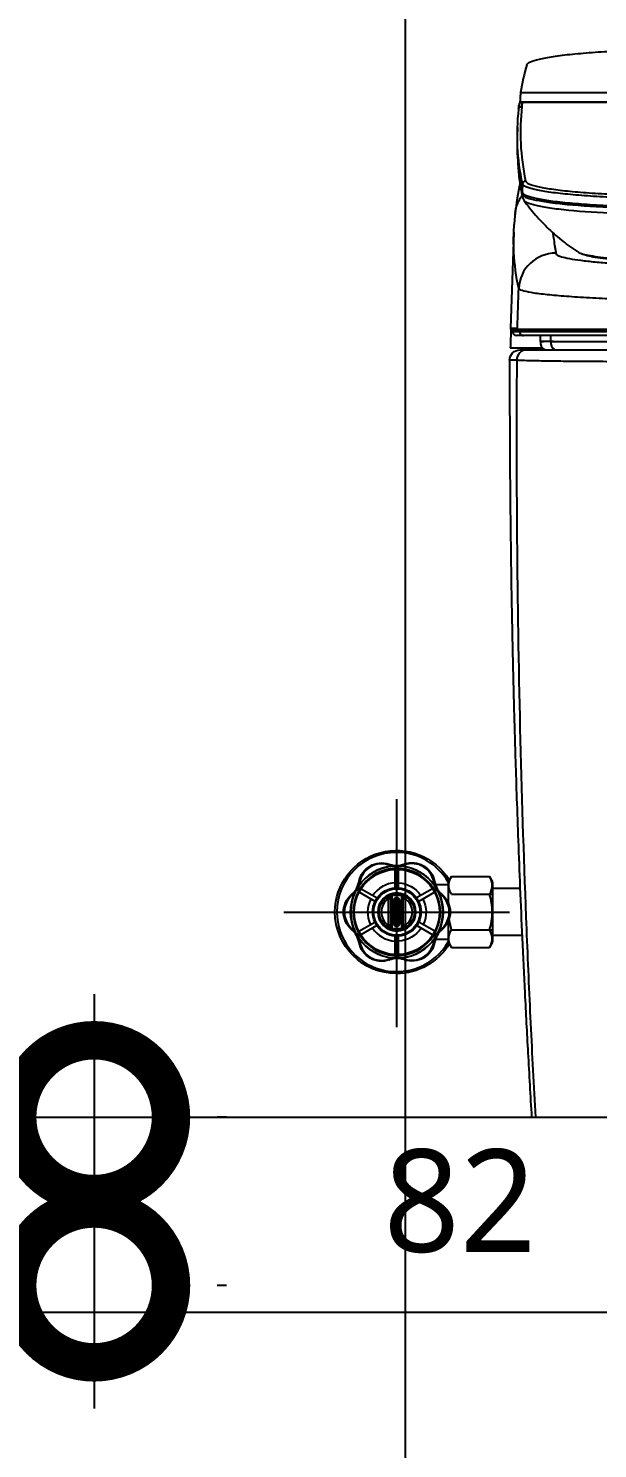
# Model space of a CAD drawing. Header units: millimetres. Extents: x 0 to 460316, y -63250 to 103204.
# Drawn here: x 204168 to 204445, y 49318 to 50010 of the extents above; entities that cross this region are included whole.
import ezdxf
from ezdxf.enums import TextEntityAlignment as Align

# ---------------------------------------------------------------- set-up
doc = ezdxf.new("R2010")
doc.units = ezdxf.units.MM
doc.header["$LTSCALE"] = 25
doc.linetypes.add('CENTER', pattern=[50.8, 31.75, -6.35, 6.35, -6.35])
for name, color, linetype in [('1', 1, 'CENTER'), ('ac-site', 253, 'Continuous'), ('ac-text', 7, 'Continuous'), ('BATH', 4, 'Continuous'), ('F-SYM', 7, 'Continuous'), ('FORM(YOURNAME)-11', 1, 'Continuous'), ('line', 7, 'Continuous')]:
    doc.layers.add(name, color=color, linetype=linetype)
doc.styles.add('YOURNAME', font='HY울릉도M.TTF')
doc.styles.add('맑은고딕', font='malgun.ttf')
doc.dimstyles.new('세부 도면', dxfattribs={"dimtxt": 50, "dimasz": 150, "dimexe": 60, "dimexo": 120, "dimgap": 30, "dimtad": 1, "dimtoh": 1, "dimdec": 0, "dimlunit": 6, "dimtxsty": '맑은고딕', "dimblk": 'DOTSMALL', "dimcen": 2.5, "dimdle": 60, "dimclrt": 7, "dimadec": 0, "dimazin": 0, "dimtfac": 1, "dimtdec": 0, "dimtmove": 2, "dimatfit": 3, "dimldrblk": 'DOTSMALL', "dimfxl": 5, "dimarcsym": 0})

# ---------------------------------------------------------------- blocks, each defined once
blk = doc.blocks.new('_DotSmall')
at = {"color": 0, "linetype": 'ByBlock', "const_width": 0.5}
blk.add_lwpolyline([(-0.0625, 0, 1), (0.0625, 0, 1)], format="xyb", close=True, dxfattribs=at)
blk = doc.blocks.new('*D456')
at = {"layer": 'ac-site', "color": 0, "lineweight": -2}
for p, q in [((204199.58, 49539.45), (204199.58, 49337.45)), ((204264.15, 49479.45), (204259.58, 49479.45)), ((204264.15, 49397.45), (204259.58, 49397.45))]:
    blk.add_line(p, q, dxfattribs=at)
at = {"layer": 'Defpoints', "color": 0}
for p in [(204144.15, 49479.45), (204144.15, 49397.45), (204199.58, 49397.45)]:
    blk.add_point(p, dxfattribs=at)
at = {"layer": 'ac-site', "color": 0, "lineweight": -2, "xscale": 150, "yscale": 150, "zscale": 150}
for p, rotation in [((204199.58, 49479.45), 90), ((204199.58, 49397.45), 270)]:
    blk.add_blockref('_DotSmall', p, dxfattribs=dict(at, rotation=rotation))
at = {"layer": 'ac-site', "color": 7, "insert": (204377.91, 49438.45), "char_height": 50, "attachment_point": 5, "style": '맑은고딕'}
blk.add_mtext('82', dxfattribs=at)
blk = doc.blocks.new('FORM-PLAN')
at = {"layer": 'FORM(YOURNAME)-11', "color": 250}
blk.add_lwpolyline([(-72444.2, -3284.8), (11555.8, -3284.8), (11555.8, 56115.2), (-72444.2, 56115.2)], close=True, dxfattribs=at)
at = {"layer": 'FORM(YOURNAME)-11', "color": 3, "style": 'YOURNAME'}
for tag, height, p in [('1', 450.5, (9905.3, 18187.7)), ('2', 450.5, (9905.3, 17544.1)), ('3', 450.5, (9905.3, 16257)), ('4', 450.5, (9905.3, 14326.3)), ('5', 514.9, (9905.3, 12009.4)), ('6', 514.9, (9905.3, 9756.9)), ('7', 514.9, (9905.3, 7504.4)), ('8', 514.9, (9905.3, 5251.9)), ('9', 514.9, (9905.3, 2999.4)), ('10', 514.9, (5655, 811.3)), ('11', 514.9, (9905.3, 746.9)), ('12', 514.9, (5655, -1441.2)), ('13', 514.9, (9905.3, -1441.2))]:
    blk.add_attdef(tag, text='', height=height, dxfattribs=at).set_placement(p, align=Align.MIDDLE_RIGHT)

msp = doc.modelspace()

# ---------------------------------------------------------------- linework, layer by layer
for p, q in [((204345.07, 49601.82), (204345.06, 49601.9)), ((204345.15, 49602.31), (204345.07, 49601.82)), ((204346.29, 49591.23), (204346.29, 49600.19)), ((204348.01, 49591.23), (204348.01, 49600.19)), ((204348.95, 49602.33), (204349.04, 49601.84)), ((204349.04, 49601.92), (204349.04, 49601.84)), ((204328.18, 49592.37), (204328.65, 49592.19)), ((204328.65, 49592.19), (204328.58, 49592.24)), ((204329.78, 49590.81), (204337.55, 49586.32)), ((204364.52, 49590.81), (204356.75, 49586.32)), ((204366.11, 49592.37), (204365.65, 49592.19)), ((204365.72, 49592.24), (204365.65, 49592.19)), ((204372.15, 49592.64), (204366.04, 49592.64)), ((204373.78, 49596.76), (204372.15, 49593.94)), ((204372.15, 49593.94), (204372.15, 49583.83)), ((204373.78, 49596.76), (204392.36, 49596.76)), ((204393.98, 49593.94), (204392.36, 49596.76)), ((204393.98, 49564.94), (204393.98, 49593.94)), ((204407.21, 49590.94), (204393.98, 49590.94)), ((204326.48, 49589.43), (204326.87, 49589.11)), ((204326.87, 49589.11), (204326.8, 49589.15)), ((204336.53, 49584.6), (204328.77, 49589.08)), ((204344.15, 49585.92), (204343.15, 49585.92)), ((204343.15, 49573), (204343.15, 49585.92)), ((204344.15, 49572.13), (204344.15, 49586.79)), ((204344.15, 49586.79), (204344.65, 49586.79)), ((204344.65, 49586.79), (204344.65, 49572.13)), ((204344.89, 49587.76), (204345.02, 49587.27)), ((204346.15, 49584.96), (204345.65, 49584.96)), ((204345.65, 49573.96), (204345.65, 49584.96)), ((204346.15, 49584.96), (204346.15, 49573.96)), ((204348.65, 49584.96), (204348.15, 49584.96)), ((204348.15, 49573.96), (204348.15, 49584.96)), ((204348.65, 49584.96), (204348.65, 49573.96)), ((204349.41, 49587.76), (204349.28, 49587.27)), ((204350.15, 49586.79), (204349.65, 49586.79)), ((204349.65, 49572.13), (204349.65, 49586.79)), ((204350.15, 49586.79), (204350.15, 49572.13)), ((204350.15, 49585.92), (204351.15, 49585.92)), ((204351.15, 49585.92), (204351.15, 49573)), ((204357.77, 49584.6), (204365.53, 49589.08)), ((204367.81, 49589.43), (204367.42, 49589.11)), ((204367.5, 49589.15), (204367.42, 49589.11)), ((204373.78, 49588.1), (204393.98, 49588.1)), ((204326.48, 49569.49), (204326.87, 49569.8)), ((204326.87, 49569.8), (204326.8, 49569.77)), ((204328.63, 49570.09), (204336.41, 49574.58)), ((204337.39, 49572.83), (204329.62, 49568.35)), ((204344.15, 49573), (204343.15, 49573)), ((204344.15, 49572.13), (204344.65, 49572.13)), ((204344.89, 49571.16), (204345.02, 49571.64)), ((204346.15, 49573.96), (204345.65, 49573.96)), ((204348.65, 49573.96), (204348.15, 49573.96)), ((204349.41, 49571.16), (204349.28, 49571.64)), ((204350.15, 49572.13), (204349.65, 49572.13)), ((204350.15, 49573), (204351.15, 49573)), ((204356.91, 49572.83), (204364.68, 49568.35)), ((204365.66, 49570.09), (204357.89, 49574.58)), ((204367.81, 49569.49), (204367.42, 49569.8)), ((204367.5, 49569.77), (204367.42, 49569.8)), ((204372.15, 49575.15), (204372.15, 49564.94)), ((204373.78, 49570.78), (204393.98, 49570.78)), ((204328.18, 49566.55), (204328.65, 49566.73)), ((204328.65, 49566.73), (204328.58, 49566.68)), ((204346.29, 49558.73), (204346.29, 49567.69)), ((204348.01, 49558.73), (204348.01, 49567.69)), ((204366.11, 49566.55), (204365.65, 49566.73)), ((204365.72, 49566.68), (204365.65, 49566.73)), ((204366.02, 49566.24), (204372.15, 49566.24)), ((204372.15, 49564.94), (204373.78, 49562.12)), ((204392.36, 49562.12), (204393.98, 49564.94)), ((204408.2, 49567.93), (204393.98, 49567.93)), ((204394.01, 49567.94), (204394.01, 49567.94)), ((204345.26, 49557.08), (204345.25, 49556.99)), ((204345.35, 49556.59), (204345.26, 49557.08)), ((204349.14, 49556.61), (204349.23, 49557.1)), ((204349.24, 49557.01), (204349.23, 49557.1)), ((204373.78, 49562.12), (204392.36, 49562.12))]:
    msp.add_line(p, q)
at = {"color": 7, "linetype": 'Continuous'}
msp.add_line((204442.57, 49479.45), (204746.18, 49479.45), dxfattribs=at)
at = {"extrusion": (0, 0, -1)}
for radius in [21.25, 9.27]:
    msp.add_circle((-204347.15, 49579.46), radius, dxfattribs=at)
for radius in [20.75, 11.3, 8.77]:
    msp.add_circle((204347.15, 49579.46), radius)
for centre, radius, start, end in [((-204347.01, 49579.46), 30, 0, 148.98375), ((-204347.15, 49579.46), 22.54, 34.53692, 84.69016), ((-204347.01, 49613.33), 11.68, 259.98001, 279.53134), ((-204347.15, 49579.46), 22.54, 94.8212, 145.46308), ((-204317.77, 49596.42), 11.68, 201.25066, 218.74934), ((-204347.15, 49579.46), 11.8, 35.56575, 85.8422), ((-204347.15, 49579.46), 11.8, 85.8422, 94.1578), ((-204347.15, 49579.46), 14.25, 93.442, 145.39345), ((-204347.15, 49579.46), 11.8, 94.1578, 144.43425), ((-204376.53, 49596.42), 11.68, 321.25066, 338.74934), ((-204347.15, 49579.46), 22.54, 334.53692, 25.46308), ((-204347.15, 49579.46), 11.8, 335.56575, 25.8422), ((-204347.15, 49579.46), 11.8, 144.43425, 154.1578), ((-204347.15, 49579.46), 11.8, 154.1578, 204.43425), ((-204347.15, 49579.46), 14.25, 153.442, 205.39345), ((-204347.15, 49579.46), 22.54, 154.53692, 205.46308), ((-204347.01, 49579.46), 30, 270, 0), ((-204317.77, 49562.49), 11.68, 141.25066, 158.74934), ((-204347.15, 49579.46), 11.8, 274.1578, 325.8422), ((-204347.15, 49579.46), 11.8, 214.1578, 265.8422), ((-204347.15, 49579.46), 14.25, 213.442, 266.558), ((-204347.15, 49579.46), 11.8, 204.43425, 214.1578), ((-204376.53, 49562.49), 11.68, 21.25066, 38.74934), ((-204347.15, 49579.46), 22.54, 274.8212, 325.46308), ((-204347.15, 49579.46), 11.8, 265.8422, 274.1578), ((-204347.01, 49579.46), 30, 211.06125, 270), ((-204347.15, 49579.46), 22.54, 214.53692, 264.69016), ((-204347.29, 49545.58), 11.68, 79.98001, 99.53134), ((-204347.15, 49579.46), 22.75, 270, 271.9575), ((-204347.15, 49579.46), 22.75, 267.55313, 270)]:
    msp.add_arc(centre, radius, start, end, dxfattribs=at)
for centre, radius, start, end in [((204347.01, 49579.46), 29.07, 90, 180), ((204347.01, 49579.46), 29.07, 29.98687, 90), ((204347.15, 49579.46), 22.46, 95.30984, 145.46308), ((204347.01, 49613.33), 11.18, 260.46866, 280.01999), ((204347.15, 49579.46), 22.46, 34.53692, 85.1788), ((204317.77, 49596.42), 11.18, 321.25066, 338.74934), ((204347.15, 49579.46), 14.25, 93.442, 145.39345), ((204376.53, 49596.42), 11.18, 201.25066, 218.74934), ((204347.15, 49579.46), 22.46, 154.53692, 205.46308), ((204347.15, 49579.46), 14.25, 153.442, 205.39345), ((204347.15, 49579.46), 11.8, 144.43425, 154.1578), ((204347.15, 49579.46), 7.6, 121.75686, 238.24314), ((204345.15, 49586.79), 0.5, 105.25752, 180), ((204347.15, 49579.46), 8.1, 74.74248, 105.25752), ((204347.15, 49584.96), 1, 0, 180), ((204349.15, 49586.79), 0.5, 0, 74.74248), ((204347.15, 49579.46), 7.6, 301.75686, 58.24314), ((204347.15, 49579.46), 22.46, 334.53692, 25.46308), ((204347.01, 49579.46), 29.07, 180, 329.95688), ((204347.15, 49579.46), 14.25, 213.442, 266.558), ((204347.15, 49579.46), 11.8, 204.43425, 214.1578), ((204345.15, 49572.13), 0.5, 180, 254.74248), ((204347.15, 49579.46), 8.1, 254.74248, 285.25752), ((204347.15, 49573.96), 1, 180, 0), ((204349.15, 49572.13), 0.5, 285.25752, 0), ((204317.77, 49562.49), 11.18, 21.25066, 38.74934), ((204347.15, 49579.46), 22.46, 214.53692, 265.1788), ((204347.15, 49579.46), 22.46, 275.30984, 325.46308), ((204376.53, 49562.49), 11.18, 141.25066, 158.74934), ((204347.29, 49545.58), 11.18, 80.46866, 100.01999)]:
    msp.add_arc(centre, radius, start, end)
at = {"extrusion": (-6.12323e-17, 0, -1)}
for centre, radius, start, end in [((-204347.15, 49579.46), 8.6, 285.25752, 74.74248), ((-204345.15, 49586.79), 1, 0, 74.74248), ((-204347.15, 49579.46), 8.6, 74.74248, 105.25752), ((-204347.15, 49584.96), 1.5, 0, 180), ((-204347.15, 49579.46), 8.6, 105.25752, 254.74248), ((-204349.15, 49586.79), 1, 105.25752, 180), ((-204345.15, 49572.13), 1, 285.25752, 0), ((-204347.15, 49579.46), 8.6, 254.74248, 285.25752), ((-204347.15, 49573.96), 1.5, 180, 0), ((-204349.15, 49572.13), 1, 180, 254.74248)]:
    msp.add_arc(centre, radius, start, end, dxfattribs=at)
for centre, major_axis, ratio, start_param, end_param in [((204343.2, 49602.29), (-0.163, -0.473), 0.084723, 3.141593, 4.559672), ((204345.07, 49601.82), (-0.083, -0.493), 0.045119, 3.141593, 4.543735), ((204349.04, 49601.84), (-0.087, 0.492), 0.045119, 4.881043, 6.283185), ((204350.95, 49602.34), (0.169, -0.471), 0.085671, 1.722984, 3.141593), ((204328.65, 49592.19), (-0.466, 0.181), 0.04049, 4.882204, 6.283185), ((204329.23, 49594.22), (0.491, -0.094), 0.08409, 1.723863, 3.141593), ((204365.05, 49594.27), (-0.491, -0.092), 0.085046, 3.141593, 4.559851), ((204365.65, 49592.19), (-0.466, -0.181), 0.04049, 3.141593, 4.542574), ((204325.37, 49587.56), (0.326, -0.379), 0.085046, 3.141593, 4.559851), ((204326.87, 49589.11), (0.39, -0.313), 0.04049, 3.141593, 4.542574), ((204343.15, 49586.79), (-1, 0), 0.335675, 1.751915, 3.141593), ((204351.15, 49586.79), (1, 0), 0.335675, 3.141593, 4.53127), ((204367.42, 49589.11), (0.39, 0.313), 0.04049, 4.882204, 6.283185), ((204368.93, 49587.56), (0.326, 0.379), 0.085046, 4.864927, 6.283185), ((204325.37, 49571.36), (0.326, 0.379), 0.085046, 1.723334, 3.141593), ((204326.87, 49569.8), (-0.39, -0.313), 0.04049, 4.882204, 6.283185), ((204343.15, 49572.13), (-1, 0), 0.335675, 3.141593, 4.53127), ((204351.15, 49572.13), (1, 0), 0.335675, 1.751915, 3.141593), ((204367.42, 49569.8), (-0.39, 0.313), 0.04049, 3.141593, 4.542574), ((204368.93, 49571.36), (0.326, -0.379), 0.085046, 0, 1.418259), ((204328.65, 49566.73), (0.466, 0.181), 0.04049, 3.141593, 4.542574), ((204329.24, 49564.65), (-0.491, -0.092), 0.085046, 0, 1.418259), ((204365.06, 49564.7), (0.491, -0.094), 0.08409, 4.865455, 6.283185), ((204365.65, 49566.73), (0.466, -0.181), 0.04049, 4.882204, 6.283185), ((204343.35, 49556.57), (0.169, -0.471), 0.085671, 4.864577, 6.283185), ((204345.26, 49557.08), (0.087, -0.492), 0.045119, 4.881043, 6.283185), ((204349.23, 49557.1), (0.083, 0.493), 0.045119, 3.141593, 4.543735), ((204351.1, 49556.62), (-0.163, -0.473), 0.084723, 0, 1.418079)]:
    msp.add_ellipse(centre, major_axis=major_axis, ratio=ratio, start_param=start_param, end_param=end_param)
for points, knots in [([(204328.74, 49594.31), (204329.05, 49595.89), (204329.68, 49597.37), (204331.53, 49599.98), (204332.74, 49601.08), (204336.87, 49603.47), (204340.32, 49603.81), (204343.36, 49602.77)], [0, 0, 0, 0, 0.25, 0.25, 0.5, 0.5, 1, 1, 1, 1]), ([(204343.18, 49602.38), (204340.27, 49603.38), (204336.97, 49603.04), (204331.69, 49599.99), (204329.75, 49597.3), (204329.17, 49594.27)], [0, 0, 0, 0, 0.5, 0.5, 1, 1, 1, 1]), ([(204350.78, 49602.81), (204353.84, 49603.91), (204357.33, 49603.59), (204362.9, 49600.4), (204364.95, 49597.55), (204365.55, 49594.36)], [0, 0, 0, 0, 0.5, 0.5, 1, 1, 1, 1]), ([(204365.12, 49594.32), (204364.54, 49597.38), (204362.58, 49600.11), (204357.24, 49603.17), (204353.89, 49603.48), (204350.97, 49602.43)], [0, 0, 0, 0, 0.5, 0.5, 1, 1, 1, 1]), ([(204373.78, 49588.1), (204372.96, 49589.51), (204372.44, 49590.95), (204372.44, 49593.89), (204372.96, 49595.34), (204373.78, 49596.76)], [0, 0, 0, 0, 0.5, 0.5, 1, 1, 1, 1]), ([(204392.36, 49588.1), (204393.17, 49589.51), (204393.69, 49590.95), (204393.7, 49593.89), (204393.17, 49595.34), (204392.36, 49596.76)], [0, 0, 0, 0, 0.5, 0.5, 1, 1, 1, 1]), ([(204325.05, 49570.98), (204322.59, 49573.08), (204321.15, 49576.26), (204321.15, 49582.66), (204322.59, 49585.83), (204325.05, 49587.94)], [0, 0, 0, 0, 0.5, 0.5, 1, 1, 1, 1]), ([(204325.29, 49587.59), (204322.94, 49585.57), (204321.56, 49582.53), (204321.56, 49576.4), (204322.94, 49573.35), (204325.29, 49571.33)], [0, 0, 0, 0, 0.5, 0.5, 1, 1, 1, 1]), ([(204343.33, 49586.46), (204343.38, 49586.61), (204343.45, 49586.74), (204343.66, 49587.03), (204343.8, 49587.17), (204344.11, 49587.41), (204344.28, 49587.52), (204344.6, 49587.66), (204344.74, 49587.71), (204344.88, 49587.75), (204344.88, 49587.75), (204344.89, 49587.76)], [0, 0, 0, 0, 0.211246, 0.211246, 0.490258, 0.490258, 0.78336, 0.78336, 0.996074, 0.996074, 1, 1, 1, 1]), ([(204349.41, 49587.76), (204349.42, 49587.75), (204349.42, 49587.75), (204349.56, 49587.71), (204349.7, 49587.66), (204350.02, 49587.52), (204350.19, 49587.41), (204350.5, 49587.17), (204350.64, 49587.03), (204350.85, 49586.74), (204350.92, 49586.61), (204350.97, 49586.46)], [0, 0, 0, 0, 0.003926, 0.003926, 0.21664, 0.21664, 0.509742, 0.509742, 0.788754, 0.788754, 1, 1, 1, 1]), ([(204369.01, 49571.33), (204371.35, 49573.35), (204372.74, 49576.4), (204372.74, 49582.53), (204371.35, 49585.57), (204369.01, 49587.59)], [0, 0, 0, 0, 0.5, 0.5, 1, 1, 1, 1]), ([(204369.25, 49587.94), (204371.7, 49585.83), (204373.15, 49582.66), (204373.15, 49576.26), (204371.7, 49573.08), (204369.25, 49570.98)], [0, 0, 0, 0, 0.5, 0.5, 1, 1, 1, 1]), ([(204392.36, 49570.78), (204393.16, 49573.58), (204393.7, 49576.5), (204393.7, 49582.36), (204393.17, 49585.27), (204392.36, 49588.1)], [0, 0, 0, 0, 0.5, 0.5, 1, 1, 1, 1]), ([(204344.89, 49571.16), (204344.88, 49571.16), (204344.88, 49571.16), (204344.74, 49571.2), (204344.6, 49571.25), (204344.28, 49571.4), (204344.11, 49571.5), (204343.8, 49571.75), (204343.66, 49571.89), (204343.45, 49572.17), (204343.38, 49572.31), (204343.33, 49572.46)], [0, 0, 0, 0, 0.003926, 0.003926, 0.21664, 0.21664, 0.509742, 0.509742, 0.788754, 0.788754, 1, 1, 1, 1]), ([(204350.97, 49572.46), (204350.92, 49572.31), (204350.85, 49572.17), (204350.64, 49571.89), (204350.5, 49571.75), (204350.19, 49571.5), (204350.02, 49571.4), (204349.7, 49571.25), (204349.56, 49571.2), (204349.42, 49571.16), (204349.42, 49571.16), (204349.41, 49571.16)], [0, 0, 0, 0, 0.211246, 0.211246, 0.490258, 0.490258, 0.78336, 0.78336, 0.996074, 0.996074, 1, 1, 1, 1]), ([(204373.78, 49562.12), (204372.96, 49563.53), (204372.44, 49564.96), (204372.44, 49567.91), (204372.96, 49569.36), (204373.78, 49570.78)], [0, 0, 0, 0, 0.5, 0.5, 1, 1, 1, 1]), ([(204392.36, 49562.12), (204393.17, 49563.53), (204393.69, 49564.96), (204393.7, 49567.91), (204393.17, 49569.36), (204392.36, 49570.78)], [0, 0, 0, 0, 0.5, 0.5, 1, 1, 1, 1]), ([(204343.52, 49556.1), (204340.46, 49555.01), (204336.97, 49555.33), (204331.39, 49558.52), (204329.35, 49561.37), (204328.75, 49564.56)], [0, 0, 0, 0, 0.5, 0.5, 1, 1, 1, 1]), ([(204329.18, 49564.6), (204329.76, 49561.54), (204331.71, 49558.81), (204337.05, 49555.75), (204340.4, 49555.44), (204343.33, 49556.49)], [0, 0, 0, 0, 0.5, 0.5, 1, 1, 1, 1]), ([(204365.56, 49564.61), (204364.95, 49561.45), (204362.93, 49558.63), (204358.8, 49556.24), (204357.24, 49555.74), (204354.06, 49555.44), (204352.46, 49555.63), (204350.94, 49556.15)], [0, 0, 0, 0, 0.5, 0.5, 0.75, 0.75, 1, 1, 1, 1]), ([(204351.11, 49556.54), (204354.03, 49555.54), (204357.33, 49555.87), (204362.61, 49558.92), (204364.54, 49561.62), (204365.13, 49564.65)], [0, 0, 0, 0, 0.5, 0.5, 1, 1, 1, 1])]:
    msp.add_open_spline(points, degree=3, knots=knots)
for points in [[(204345.06, 49601.9), (204344.43, 49602.01), (204343.8, 49602.17), (204343.18, 49602.38)], [(204343.36, 49602.77), (204343.95, 49602.56), (204344.55, 49602.41), (204345.15, 49602.31)], [(204348.95, 49602.33), (204349.57, 49602.44), (204350.18, 49602.6), (204350.78, 49602.81)], [(204350.97, 49602.43), (204350.34, 49602.2), (204349.69, 49602.04), (204349.04, 49601.92)], [(204328.18, 49592.37), (204328.43, 49593), (204328.62, 49593.64), (204328.74, 49594.31)], [(204329.17, 49594.27), (204329.03, 49593.57), (204328.84, 49592.9), (204328.58, 49592.24)], [(204365.72, 49592.24), (204365.46, 49592.91), (204365.26, 49593.6), (204365.12, 49594.32)], [(204365.55, 49594.36), (204365.67, 49593.67), (204365.86, 49593.01), (204366.11, 49592.37)], [(204325.05, 49587.94), (204325.58, 49588.39), (204326.05, 49588.89), (204326.48, 49589.43)], [(204326.8, 49589.15), (204326.35, 49588.59), (204325.84, 49588.07), (204325.29, 49587.59)], [(204343.15, 49585.92), (204343.21, 49586.1), (204343.27, 49586.28), (204343.33, 49586.46)], [(204350.97, 49586.46), (204351.02, 49586.28), (204351.09, 49586.1), (204351.15, 49585.92)], [(204369.01, 49587.59), (204368.45, 49588.07), (204367.95, 49588.59), (204367.5, 49589.15)], [(204367.81, 49589.43), (204368.24, 49588.89), (204368.72, 49588.39), (204369.25, 49587.94)], [(204373.78, 49570.78), (204373.24, 49572.66), (204372.82, 49574.58), (204372.6, 49576.52)], [(204326.48, 49569.49), (204326.05, 49570.03), (204325.58, 49570.52), (204325.05, 49570.98)], [(204325.29, 49571.33), (204325.84, 49570.85), (204326.35, 49570.33), (204326.8, 49569.77)], [(204343.33, 49572.46), (204343.27, 49572.63), (204343.21, 49572.82), (204343.15, 49573)], [(204351.15, 49573), (204351.09, 49572.82), (204351.02, 49572.63), (204350.97, 49572.46)], [(204367.5, 49569.77), (204367.95, 49570.33), (204368.45, 49570.85), (204369.01, 49571.33)], [(204369.25, 49570.98), (204368.72, 49570.52), (204368.25, 49570.03), (204367.81, 49569.49)], [(204328.75, 49564.56), (204328.62, 49565.24), (204328.43, 49565.9), (204328.18, 49566.55)], [(204328.58, 49566.68), (204328.84, 49566.01), (204329.04, 49565.31), (204329.18, 49564.6)], [(204365.13, 49564.65), (204365.27, 49565.34), (204365.46, 49566.02), (204365.72, 49566.68)], [(204366.11, 49566.55), (204365.87, 49565.92), (204365.68, 49565.27), (204365.56, 49564.61)], [(204343.33, 49556.49), (204343.96, 49556.71), (204344.6, 49556.88), (204345.25, 49556.99)], [(204345.35, 49556.59), (204344.73, 49556.48), (204344.12, 49556.32), (204343.52, 49556.1)], [(204350.94, 49556.15), (204350.35, 49556.35), (204349.75, 49556.5), (204349.14, 49556.61)], [(204349.24, 49557.01), (204349.87, 49556.91), (204350.5, 49556.75), (204351.11, 49556.54)]]:
    msp.add_open_spline(points, degree=3)
at = {"layer": '1', "ltscale": 50}
for p, q in [((204347.15, 49523.4), (204347.15, 49634.46)), ((204292.01, 49579.46), (204402.01, 49579.46))]:
    msp.add_line(p, q, dxfattribs=at)
at = {"layer": 'ac-text'}
msp.add_line((201802.17, 49384.45), (205017.15, 49384.45), dxfattribs=at)
at = {"layer": 'BATH'}
msp.add_line((202919.15, 49479.45), (204977.15, 49479.45), dxfattribs=at)
at = {"layer": 'line'}
for p, q in [((204407.47, 49978.91), (204786.83, 49978.91)), ((204408.01, 49972.14), (204408.13, 49972.14)), ((204786.07, 49974.08), (204408.23, 49974.08)), ((204786.05, 49974.2), (204408.25, 49974.2)), ((204405.97, 49961.88), (204405.83, 49957.81)), ((204404.15, 49910.78), (204402.52, 49863.97)), ((204402.52, 49863.97), (204405.91, 49863.97)), ((204403.02, 49863.45), (204406.63, 49863.45)), ((204403.5, 49863.45), (204403.5, 49862.45)), ((204403.5, 49862.45), (204406.89, 49862.45)), ((204408.89, 49860.45), (204405.5, 49860.45)), ((204406.63, 49863.45), (204406.89, 49863.45)), ((204406.89, 49862.45), (204406.89, 49863.45)), ((204406.89, 49863.45), (204479.67, 49863.45)), ((204406.89, 49862.45), (204479.67, 49862.45)), ((204479.71, 49860.45), (204408.89, 49860.45)), ((204417.15, 49857.45), (204417.15, 49860.45)), ((204422.15, 49857.45), (204422.15, 49860.45)), ((204402.42, 49854.45), (204418.01, 49854.45)), ((204407.14, 49853.45), (204410.61, 49853.45)), ((204410.15, 49854.45), (204410.15, 49853.95)), ((204410.15, 49853.95), (204418.59, 49853.95)), ((204417.25, 49856.95), (204417.25, 49856.45)), ((204422.25, 49856.95), (204422.25, 49856.45)), ((204412.85, 49479.45), (204414.69, 49479.45))]:
    msp.add_line(p, q, dxfattribs=at)
for centre, radius, start, end in [((204403.02, 49863.95), 0.5, 178, 270), ((204405.5, 49862.45), 2, 180, 270), ((204417.75, 49856.95), 0.5, 90.00002, 180), ((204420.25, 49856.45), 3, 180, 270), ((204422.75, 49856.95), 0.5, 90.00002, 180), ((204425.25, 49856.45), 3, 180, 270)]:
    msp.add_arc(centre, radius, start, end, dxfattribs=at)
at = {"layer": 'line', "extrusion": (0, 0, -1)}
msp.add_arc((-204407.14, 49848.45), 5, 0.0023, 90.00007, dxfattribs=at)
at = {"layer": 'line'}
for centre, major_axis, ratio, start_param, end_param in [((215627.11, 49960.52), (11221.16, 0), 0.099919, 3.113176, 3.12519), ((204408.23, 49972.59), (1.49, -0.18), 0.994973, 1.690819, 3.227739), ((215627.15, 49959.41), (11219.75, 0), 0.099919, 3.130236, 3.162643), ((215616.75, 49960.51), (11209.35, 0.01), 0.099965, 3.129476, 3.131206), ((215627.15, 49953.9), (11221.39, 0), 0.099919, 3.138104, 3.162619), ((204409.89, 49934.32), (1.47, 0.31), 0.994827, 1.36417, 2.897794), ((204412.7, 49929.16), (4.39, 0.97), 0.995212, 2.911332, 3.202527), ((204412.7, 49929.16), (4.39, 0.97), 0.995212, 3.202526, 3.411682), ((204424.56, 49882.68), (-17.6, -3.78), 0.994982, 4.496483, 6.035592), ((215526.32, 38848.7), (19.43, 59464.37), 0.190416, 1.384549, 1.384704), ((204408.89, 49862.45), (0, 2), 0.999698, 1.570796, 3.141593)]:
    msp.add_ellipse(centre, major_axis=major_axis, ratio=ratio, start_param=start_param, end_param=end_param, dxfattribs=at)
for points, knots in [([(204410.49, 49992.37), (204410.63, 49992.86), (204411.22, 49993.34), (204413.27, 49994.28), (204414.75, 49994.75), (204418.54, 49995.64), (204420.84, 49996.07), (204426.19, 49996.87), (204429.3, 49997.26), (204436.11, 49997.95), (204439.8, 49998.26), (204447.79, 49998.81), (204452.12, 49999.05), (204461.02, 49999.44), (204465.63, 49999.59), (204475.17, 49999.8), (204480.08, 49999.85), (204485, 49999.86)], [0, 0, 0, 0, 0.125, 0.125, 0.25, 0.25, 0.375, 0.375, 0.5, 0.5, 0.625, 0.625, 0.75, 0.75, 0.875, 0.875, 1, 1, 1, 1]), ([(204407.47, 49978.91), (204407.42, 49978.6), (204407.34, 49977.56), (204407.22, 49975.28), (204407.18, 49974.55), (204407.14, 49973.74)], [0, 0, 0, 0, 0.72002, 0.72002, 1, 1, 1, 1]), ([(204406.51, 49970.7), (204406.52, 49970.87), (204406.55, 49971.03), (204406.67, 49971.34), (204406.76, 49971.49), (204406.98, 49971.75), (204407.11, 49971.86), (204407.4, 49972.02), (204407.57, 49972.08), (204407.82, 49972.13), (204407.92, 49972.14), (204408.01, 49972.14)], [0, 0, 0, 0, 0.219697, 0.219697, 0.439394, 0.439394, 0.659096, 0.659096, 0.87881, 0.87881, 1, 1, 1, 1]), ([(204406.63, 49970.7), (204406.64, 49970.86), (204406.67, 49971.03), (204406.79, 49971.34), (204406.88, 49971.49), (204407.1, 49971.75), (204407.23, 49971.86), (204407.52, 49972.02), (204407.68, 49972.08), (204407.94, 49972.13), (204408.03, 49972.14), (204408.13, 49972.14)], [0, 0, 0, 0, 0.21968, 0.21968, 0.43936, 0.43936, 0.659047, 0.659047, 0.878747, 0.878747, 1, 1, 1, 1]), ([(204408.26, 49974.19), (204408.25, 49974.19), (204408.05, 49974.22), (204407.7, 49974.11), (204407.32, 49973.89), (204407.06, 49973.63), (204406.91, 49973.38), (204406.83, 49973.19), (204406.79, 49973.05), (204406.76, 49972.91), (204406.75, 49972.83), (204406.74, 49972.76), (204406.74, 49972.74)], [0, 0, 0, 0, 0.011685, 0.156345, 0.271182, 0.368496, 0.451267, 0.519291, 0.586067, 0.681873, 0.882333, 1, 1, 1, 1]), ([(204406.22, 49943.81), (204406.26, 49942.88), (204406.31, 49941.94), (204406.38, 49941.01), (204406.49, 49939.62), (204406.76, 49936.87), (204407.32, 49933.39), (204407.78, 49930.76), (204408.07, 49929.42), (204408.18, 49928.68), (204408.31, 49928.14), (204408.37, 49927.92)], [-0.219414, -0.219414, -0.219414, -0.219414, 0, 0, 0, 0.325651, 0.643197, 0.821231, 0.933235, 0.975756, 1, 1, 1, 1]), ([(204407.15, 49934.49), (204407.13, 49934.42), (204407.12, 49934.35), (204407.1, 49934.29), (204406.2, 49930.12), (204405.4, 49925.06), (204404.72, 49919.12)], [-0.016451, -0.016451, -0.016451, -0.016451, 0, 0, 0, 1, 1, 1, 1]), ([(204408.03, 49929.55), (204408.31, 49928.87), (204408.87, 49928.4), (204410.89, 49927.51), (204412.37, 49927.07), (204416.13, 49926.23), (204418.42, 49925.83), (204423.79, 49925.06), (204426.89, 49924.7), (204437.02, 49923.73), (204445.15, 49923.19), (204462.78, 49922.46), (204472.42, 49922.26), (204481.97, 49922.23)], [0, 0, 0, 0, 0.125, 0.125, 0.25, 0.25, 0.375, 0.375, 0.5, 0.5, 0.75, 0.75, 1, 1, 1, 1]), ([(204408.39, 49934.37), (204408.39, 49934.31), (204408.39, 49934.24), (204408.36, 49933.39), (204408.33, 49932.59), (204408.28, 49931.31), (204408.26, 49930.81), (204408.24, 49930.32)], [0, 0, 0, 0, 0.046826, 0.046826, 0.634904, 0.634904, 1, 1, 1, 1]), ([(204408.24, 49930.32), (204408.35, 49929.84), (204408.91, 49929.37), (204410.94, 49928.43), (204412.42, 49927.97), (204418.05, 49926.67), (204423.56, 49925.86), (204433.69, 49924.86), (204437.43, 49924.55), (204445.41, 49924.02), (204449.6, 49923.8), (204458.39, 49923.43), (204463.03, 49923.28), (204472.41, 49923.09), (204477.17, 49923.03), (204482, 49923.03)], [0, 0, 0, 0, 0.125, 0.125, 0.25, 0.25, 0.5, 0.5, 0.625, 0.625, 0.75, 0.75, 0.875, 0.875, 1, 1, 1, 1]), ([(204482.15, 49927.07), (204472.58, 49927.09), (204462.93, 49927.3), (204449.77, 49927.86), (204445.57, 49928.09), (204437.58, 49928.62), (204433.86, 49928.93), (204427.11, 49929.59), (204424.03, 49929.96), (204418.62, 49930.75), (204416.34, 49931.17), (204410.7, 49932.47), (204408.59, 49933.43), (204408.39, 49934.37)], [0, 0, 0, 0, 0.25, 0.25, 0.375, 0.375, 0.5, 0.5, 0.625, 0.625, 0.75, 0.75, 1, 1, 1, 1]), ([(204409.89, 49935.81), (204409.99, 49935.34), (204410.54, 49934.88), (204412.53, 49933.96), (204413.98, 49933.51), (204417.66, 49932.66), (204419.9, 49932.25), (204425.2, 49931.47), (204428.21, 49931.11), (204434.83, 49930.46), (204438.47, 49930.16), (204446.31, 49929.64), (204450.42, 49929.42), (204459.03, 49929.06), (204463.57, 49928.91), (204472.77, 49928.72), (204477.44, 49928.67), (204482.17, 49928.66)], [0, 0, 0, 0, 0.125, 0.125, 0.25, 0.25, 0.375, 0.375, 0.5, 0.5, 0.625, 0.625, 0.75, 0.75, 0.875, 0.875, 1, 1, 1, 1]), ([(204404.82, 49919.91), (204405.17, 49923.03), (204406.32, 49926.03), (204408.12, 49928.59), (204408.15, 49928.62), (204408.17, 49928.65), (204408.19, 49928.68)], [0, 0, 0, 0, 1, 1, 1, 1.01273, 1.01273, 1.01273, 1.01273]), ([(204409.05, 49926.42), (204410.85, 49923.88), (204414.68, 49919), (204421.11, 49912.25), (204428.16, 49906.15), (204433.2, 49902.57), (204435.81, 49900.9)], [0, 0, 0, 0, 0.249502, 0.500079, 0.750616, 1, 1, 1, 1]), ([(204481.99, 49919.3), (204477.22, 49919.31), (204472.53, 49919.35), (204463.28, 49919.54), (204458.7, 49919.68), (204445.64, 49920.23), (204437.61, 49920.76), (204427.59, 49921.76), (204424.53, 49922.13), (204419.2, 49922.92), (204416.94, 49923.34), (204413.2, 49924.21), (204411.73, 49924.68), (204409.96, 49925.5), (204409.45, 49925.86), (204409.19, 49926.22)], [0, 0, 0, 0, 0.129, 0.129, 0.258001, 0.258001, 0.516001, 0.516001, 0.645002, 0.645002, 0.774002, 0.774002, 0.903002, 0.903002, 1, 1, 1, 1]), ([(204404.08, 49906.9), (204404.08, 49907.91), (204404.1, 49908.92), (204404.16, 49911.32), (204404.23, 49912.73), (204404.38, 49914.58)], [0, 0, 0, 0, 0.421094, 0.421094, 1, 1, 1, 1]), ([(204423.15, 49910.66), (204423.26, 49909.81), (204423.38, 49908.97), (204423.68, 49906.87), (204423.87, 49905.61), (204424.17, 49903.72), (204424.28, 49903.09), (204424.48, 49901.83), (204424.63, 49901.22), (204424.65, 49900.6)], [0, 0, 0, 0, 0.250587, 0.250587, 0.625294, 0.625294, 0.812647, 0.812647, 1, 1, 1, 1]), ([(204406.57, 49883.31), (204405.32, 49889.13), (204404.54, 49895.13), (204404.13, 49903), (204404.08, 49904.95), (204404.08, 49906.9)], [0, 0, 0, 0, 0.752378, 0.752378, 1, 1, 1, 1]), ([(204424.65, 49900.6), (204424.66, 49900.48), (204424.7, 49900.35), (204424.84, 49900.11), (204424.9, 49899.99), (204425.08, 49899.86)], [0, 0, 0, 0, 0.5, 0.5, 1, 1, 1, 1]), ([(204425.08, 49899.86), (204426.08, 49899.19), (204428.2, 49898.54), (204432.98, 49897.65), (204434.84, 49897.36), (204438.98, 49896.83), (204441.27, 49896.58), (204446.29, 49896.12), (204449.01, 49895.92), (204454.69, 49895.56), (204457.67, 49895.4), (204467.08, 49895.02), (204473.64, 49894.87), (204480.4, 49894.85)], [0, 0, 0, 0, 0.25, 0.25, 0.375, 0.375, 0.5, 0.5, 0.625, 0.625, 0.75, 0.75, 1, 1, 1, 1]), ([(204435.64, 49901.02), (204435.76, 49900.94), (204435.9, 49900.87), (204436.67, 49900.51), (204437.54, 49900.23), (204440.83, 49899.44), (204444.02, 49898.95), (204451.85, 49898.12), (204456.58, 49897.77), (204466.85, 49897.26), (204472.53, 49897.1), (204480.97, 49897.02), (204483.81, 49897.02), (204489.48, 49897.01), (204492.31, 49897.01), (204506.48, 49896.99), (204517.81, 49896.97), (204551.81, 49896.94), (204574.48, 49896.93), (204597.15, 49896.93)], [0, 0, 0, 0, 0.012598, 0.012598, 0.059617, 0.059617, 0.153656, 0.153656, 0.247694, 0.247694, 0.341732, 0.341732, 0.388751, 0.388751, 0.43577, 0.43577, 0.623847, 0.623847, 1, 1, 1, 1]), ([(204437.94, 49900.15), (204438.58, 49899.84), (204439.53, 49899.54), (204443.04, 49898.72), (204446.4, 49898.23), (204454.78, 49897.4), (204459.76, 49897.07), (204470.52, 49896.62), (204476.4, 49896.49), (204482.27, 49896.48)], [0.0902154, 0.0902154, 0.0902154, 0.0902154, 0.2278197, 0.2278197, 0.4852131, 0.4852131, 0.7426066, 0.7426066, 1, 1, 1, 1]), ([(204405.91, 49863.97), (204406.06, 49868.26), (204406.21, 49872.56), (204406.42, 49879.01), (204406.5, 49881.16), (204406.57, 49883.31)], [0, 0, 0, 0, 0.666424, 0.666424, 1, 1, 1, 1]), ([(204480.1, 49877.6), (204475.27, 49877.65), (204470.53, 49877.73), (204461.21, 49877.95), (204456.59, 49878.1), (204447.77, 49878.44), (204443.59, 49878.63), (204435.67, 49879.07), (204431.92, 49879.32), (204425.18, 49879.85), (204422.15, 49880.13), (204416.78, 49880.72), (204414.47, 49881.03), (204408.87, 49881.99), (204406.79, 49882.67), (204406.57, 49883.31)], [0, 0, 0, 0, 0.125, 0.125, 0.25, 0.25, 0.375, 0.375, 0.5, 0.5, 0.625, 0.625, 0.75, 0.75, 1, 1, 1, 1]), ([(204406.63, 49863.45), (204406.59, 49863.45), (204406.54, 49863.45), (204406.33, 49863.49), (204406.19, 49863.57), (204406, 49863.75), (204405.94, 49863.86), (204405.91, 49863.96), (204405.91, 49863.96), (204405.91, 49863.97)], [0, 0, 0, 0, 0.112544, 0.112544, 0.563329, 0.563329, 0.993812, 0.993812, 1, 1, 1, 1]), ([(204479.61, 49863.45), (204470.71, 49863.45), (204462.06, 49863.45), (204449.64, 49863.45), (204445.69, 49863.45), (204438.19, 49863.45), (204434.6, 49863.45), (204427.96, 49863.45), (204424.93, 49863.45), (204419.46, 49863.45), (204417, 49863.45), (204412.79, 49863.45), (204411.05, 49863.45), (204408.29, 49863.45), (204407.27, 49863.45), (204406.63, 49863.45)], [0, 0, 0, 0, 0.25, 0.25, 0.375, 0.375, 0.5, 0.5, 0.625, 0.625, 0.75, 0.75, 0.875, 0.875, 1, 1, 1, 1]), ([(204410.61, 49853.45), (204409.31, 49853.45), (204408, 49852.91), (204406.16, 49851.07), (204405.62, 49849.78), (204405.61, 49848.46)], [0, 0, 0, 0, 0.5, 0.5, 1, 1, 1, 1]), ([(204410.61, 49853.45), (204411.08, 49853.45), (204411.93, 49853.45), (204414.33, 49853.45), (204415.88, 49853.45), (204419.68, 49853.45), (204421.95, 49853.45), (204427.03, 49853.45), (204429.85, 49853.45), (204436.07, 49853.45), (204439.48, 49853.45), (204446.61, 49853.45), (204450.37, 49853.45), (204458.27, 49853.45), (204462.36, 49853.45), (204470.63, 49853.45), (204474.84, 49853.45), (204479.12, 49853.45)], [0, 0, 0, 0, 0.125, 0.125, 0.25, 0.25, 0.375, 0.375, 0.5, 0.5, 0.625, 0.625, 0.75, 0.75, 0.875, 0.875, 1, 1, 1, 1]), ([(204422.15, 49857.45), (204421.89, 49857.45), (204421.64, 49857.45), (204421.39, 49857.45), (204421.31, 49857.45), (204421.08, 49857.45), (204420.74, 49857.45), (204420.39, 49857.45), (204420.09, 49857.45), (204419.83, 49857.45), (204419.6, 49857.45), (204419.39, 49857.45), (204419.19, 49857.45), (204419, 49857.45), (204418.83, 49857.45), (204418.66, 49857.45), (204418.51, 49857.45), (204418.36, 49857.45), (204418.22, 49857.45), (204418.08, 49857.45), (204417.95, 49857.45), (204417.84, 49857.45), (204417.77, 49857.45), (204417.75, 49857.45), (204417.75, 49857.45)], [-0.114688, -0.114688, -0.114688, -0.114688, 0, 0, 0, 0.038723, 0.107523, 0.167309, 0.219989, 0.26748, 0.311704, 0.354591, 0.397647, 0.440906, 0.484106, 0.527078, 0.570374, 0.615709, 0.664909, 0.719677, 0.780812, 0.848721, 0.923841, 1, 1, 1, 1]), ([(204423.55, 49857.45), (204423.54, 49857.45), (204423.47, 49857.45), (204423.36, 49857.45), (204423.22, 49857.45), (204423.08, 49857.45), (204422.95, 49857.45), (204422.84, 49857.45), (204422.77, 49857.45), (204422.75, 49857.45), (204422.75, 49857.45)], [0, 0, 0, 0, 0.022824, 0.125938, 0.237842, 0.362412, 0.501461, 0.655919, 0.826777, 1, 1, 1, 1]), ([(204402.14, 49848.46), (204402.13, 49839.95), (204402.13, 49822.97), (204402.24, 49798.27), (204402.44, 49775.13), (204402.69, 49754.3), (204402.96, 49736.86), (204403.22, 49722.52), (204403.46, 49710.99), (204403.68, 49700.88), (204403.9, 49691.58), (204404.16, 49681.11), (204404.51, 49668.24), (204404.98, 49652.32), (204405.57, 49634.08), (204406.3, 49613.55), (204407.19, 49590.86), (204408.27, 49566.05), (204409.55, 49539.15), (204411.07, 49510.04), (204412.22, 49489.89), (204412.85, 49479.45)], [0, 0, 0, 0, 0.06912, 0.138012, 0.200676, 0.25711, 0.307313, 0.342388, 0.373615, 0.400995, 0.424599, 0.449191, 0.486078, 0.529223, 0.578625, 0.634285, 0.696202, 0.763103, 0.836037, 0.915004, 1, 1, 1, 1]), ([(204405.61, 49848.39), (204405.23, 49786.48), (204405.8, 49724.77), (204408.08, 49632.51), (204409.07, 49601.8), (204410.91, 49555.85), (204411.59, 49540.55), (204413.05, 49509.97), (204413.84, 49494.71), (204414.69, 49479.45)], [0, 0, 0, 0, 0.5, 0.5, 0.75, 0.75, 0.875, 0.875, 1, 1, 1, 1]), ([(204479.04, 49847.61), (204474.45, 49847.61), (204469.94, 49847.62), (204461.06, 49847.64), (204456.67, 49847.66), (204448.2, 49847.7), (204444.17, 49847.72), (204436.52, 49847.78), (204432.86, 49847.81), (204426.19, 49847.88), (204423.16, 49847.92), (204417.72, 49848), (204415.29, 49848.05), (204411.23, 49848.14), (204409.57, 49848.19), (204407.01, 49848.29), (204406.1, 49848.34), (204405.61, 49848.39)], [0, 0, 0, 0, 0.125, 0.125, 0.25, 0.25, 0.375, 0.375, 0.5, 0.5, 0.625, 0.625, 0.75, 0.75, 0.875, 0.875, 1, 1, 1, 1]), ([(204414.69, 49479.45), (204415.09, 49479.45), (204415.88, 49479.45), (204418.26, 49479.45), (204419.86, 49479.45), (204423.76, 49479.45), (204426.07, 49479.45), (204431.39, 49479.45), (204434.44, 49479.45), (204441.02, 49479.45), (204444.59, 49479.45), (204452.26, 49479.45), (204456.37, 49479.45), (204469.02, 49479.45), (204478.18, 49479.45), (204487.44, 49479.45)], [0, 0, 0, 0, 0.125, 0.125, 0.25, 0.25, 0.375, 0.375, 0.5, 0.5, 0.625, 0.625, 0.75, 0.75, 1, 1, 1, 1])]:
    msp.add_open_spline(points, degree=3, knots=knots, dxfattribs=at)
for points, degree in [([(204406.51, 49970.7), (204406.58, 49971.34), (204406.65, 49971.99), (204406.73, 49972.64)], 3), ([(204408.25, 49974.2), (204408.24, 49974.2), (204408.24, 49974.16), (204408.23, 49974.08)], 3), ([(204408.39, 49934.37), (204405.84, 49946.48), (204405.25, 49958.59), (204406.63, 49970.7)], 3), ([(204408.72, 49927.05), (204409.05, 49926.42)], 1), ([(204404.82, 49919.91), (204404.47, 49917.34), (204404.38, 49914.58)], 2), ([(204405.61, 49848.46), (204403.26, 49848.46), (204402.1, 49848.46), (204402.14, 49848.46)], 3), ([(204405.61, 49848.39), (204405.61, 49848.41), (204405.61, 49848.43), (204405.61, 49848.46)], 3)]:
    msp.add_open_spline(points, degree=degree, dxfattribs=at)
for points, weights in [([(204417.15, 49857.45), (204417.15, 49857.45), (204417.6, 49857.45), (204418.61, 49857.45)], [1, 0.901354058513, 0.817304649684, 0.747851773512]), ([(204422.15, 49857.45), (204422.15, 49857.45), (204472.15, 49857.45), (204472.15, 49857.45)], [1, 0.333333333333, 0.333333333333, 1])]:
    msp.add_rational_spline(points, weights, degree=3, dxfattribs=at)

# ---------------------------------------------------------------- block references
at = {"layer": 'F-SYM', "xscale": 0.2500000000000001, "yscale": 0.2500000000000001, "zscale": 0.2500000000000001}
msp.add_blockref('FORM-PLAN', (201462.45, 41384.91), dxfattribs=at)

# ---------------------------------------------------------------- dimensions: what is measured, and where the dimension line sits
at = {"layer": 'ac-site'}
dim = msp.add_linear_dim(base=(204199.58, 49397.45), p1=(204144.15, 49479.45), p2=(204144.15, 49397.45), angle=90, dimstyle='세부 도면', dxfattribs=at)
dim.commit()
dim.dimension.update_dxf_attribs({"geometry": '*D456', "text_midpoint": (204377.91, 49438.45)})

doc.saveas('drawing.dxf')
